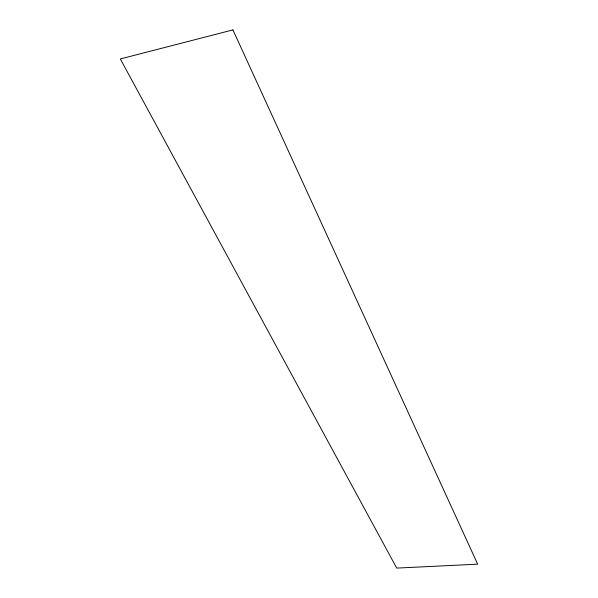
<?xml version="1.0" encoding="UTF-8"?>
<svg xmlns="http://www.w3.org/2000/svg" width="598" height="598" viewBox="0 0 598 598"><rect width="100%" height="100%" fill="white"/><g stroke="black" fill="none" stroke-linecap="round" stroke-linejoin="round"><path stroke-width="0.9" d="M232.914 29.9L120.325 58.948L396.728 568.1L477.675 564.168L232.914 29.9"/></g></svg>
